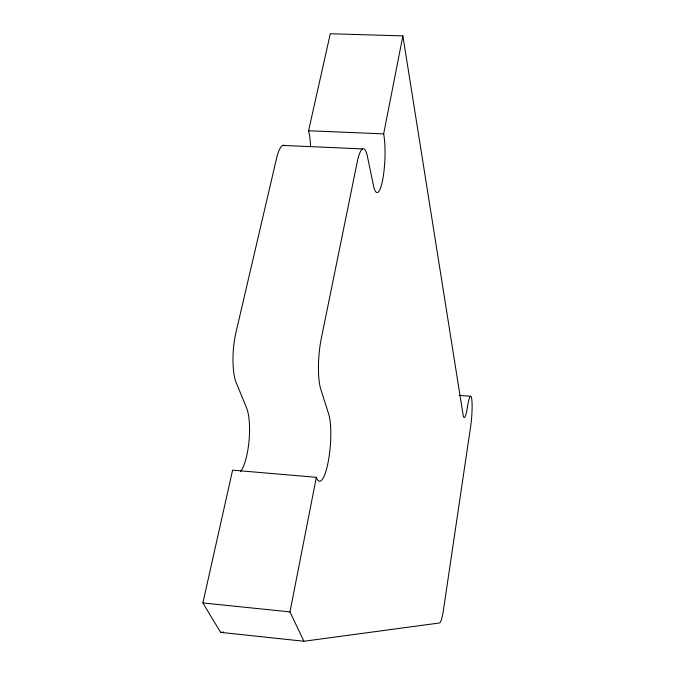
<?xml version="1.0" encoding="UTF-8"?>
<svg xmlns="http://www.w3.org/2000/svg" width="675" height="675" viewBox="0 0 675 675"><rect width="100%" height="100%" fill="white"/><g stroke="black" fill="none" stroke-linecap="round" stroke-linejoin="round"><path stroke-width="1.01" d="M402.874 35.893L463.084 414.788A21.33 2.784 -85.6 0 0 467.488 406.747A20.807 2.658 -85.5 0 1 471.707 398.866A20.807 2.658 -85.5 0 1 470.568 426.98L443.576 609.188A22.148 2.978 -84.6 0 1 439.568 622.974L303.91 641.25L289.972 611.904L316.347 477.326A35.918 7.923 -85.4 0 0 328.118 462.299A35.918 7.923 -85.4 0 0 328.717 414.197L320.768 389.18A36.298 8.041 -86.1 0 1 321.249 338.69L357.252 161.873A34.636 7.012 -87.4 0 1 367.402 156.389L373.511 185.684A33.176 6.379 -87.5 0 0 382.624 180.073A33.176 6.379 -87.5 0 0 383.662 133.886L402.874 35.893L330.286 33.75L308.576 130.748A32.856 7.864 -88.1 0 1 310.567 146.407M303.91 641.25L220.59 632.374L202.88 602.935L232.605 470.154L316.347 477.326M220.59 632.374L223.737 632.095M308.576 130.748L383.662 133.886M282.901 145.42L362.576 148.913M459.101 395.381L470.61 396.233M202.88 602.935L289.972 611.904M285.162 145.673A34.298 8.64 -88 0 0 276.598 158.203L235.862 332.876A35.91 9.897 -86.3 0 0 236.275 382.894L246.552 407.827A35.539 9.754 -85.4 0 1 248.982 441.349A35.539 9.754 -85.4 0 1 240.435 471.766"/></g></svg>
